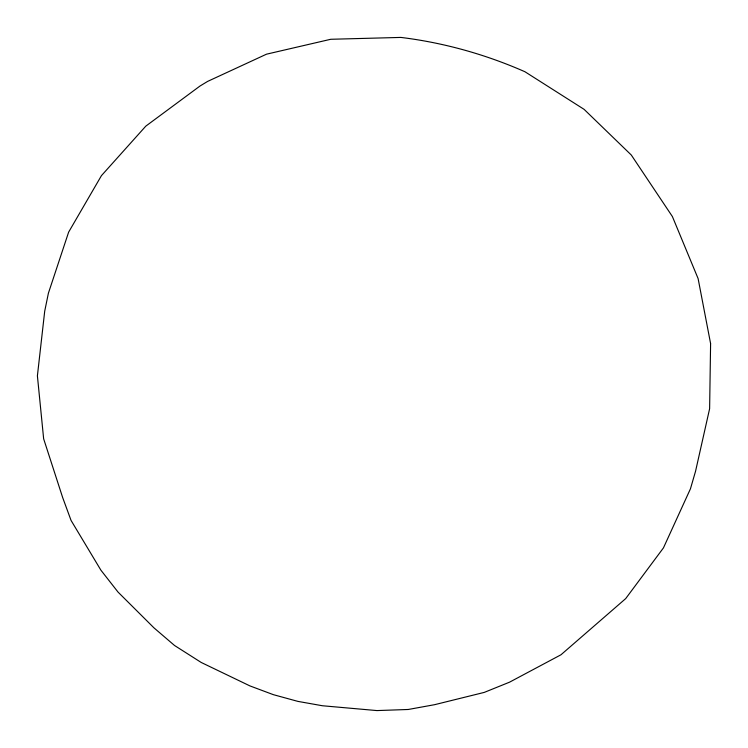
<?xml version="1.0" encoding="UTF-8"?>
<svg xmlns="http://www.w3.org/2000/svg" width="748" height="748" viewBox="0 0 748 748"><rect width="100%" height="100%" fill="white"/><g stroke="black" fill="none" stroke-linecap="round" stroke-linejoin="round"><path stroke-width="1.12" d="M710.6 343.584L709.618 408.707L695.556 471.24L690.451 488.799L663.457 547.873L625.693 598.606L560.972 654.78L509.566 682.167L484.265 692.396L434.579 704.691L408.258 709.478L376.955 710.581L322.397 705.747L297.882 701.381L273.366 694.668L249.972 685.925L201.231 662.476L174.536 645.487L153.948 627.843L118.025 592.07L100.905 570.182L71.069 520.449L62.664 497.551L43.646 438.824L37.4 375.842L44.712 311.177L48.405 293.179L68.629 232.151L101.448 175.63L145.795 126.15L199.968 86.048L207.598 81.42L266.503 54.183L330.756 39.279L400.853 37.419C443.583 42.636 485.564 54.389 524.956 71.752L584.095 109.348L631.303 155.032L672.387 216.537L698.108 278.583L710.6 343.584"/></g></svg>
